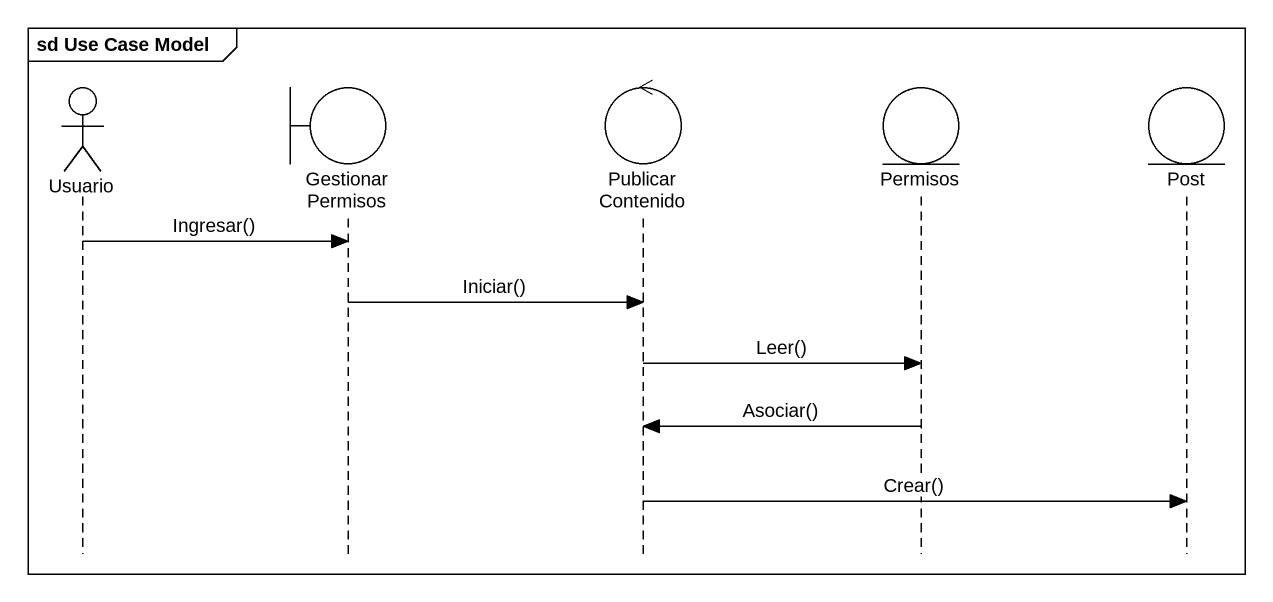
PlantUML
@startuml
mainframe sd Use Case Model
hide footbox
actor Usuario
boundary GestionarPermisos
control PublicarContenido
entity Permisos
entity Post

Usuario -> GestionarPermisos : Ingresar()
GestionarPermisos -> PublicarContenido : Iniciar()
PublicarContenido -> Permisos : Leer()
Permisos -> PublicarContenido : Asociar()
PublicarContenido -> Post : Crear()
@enduml
